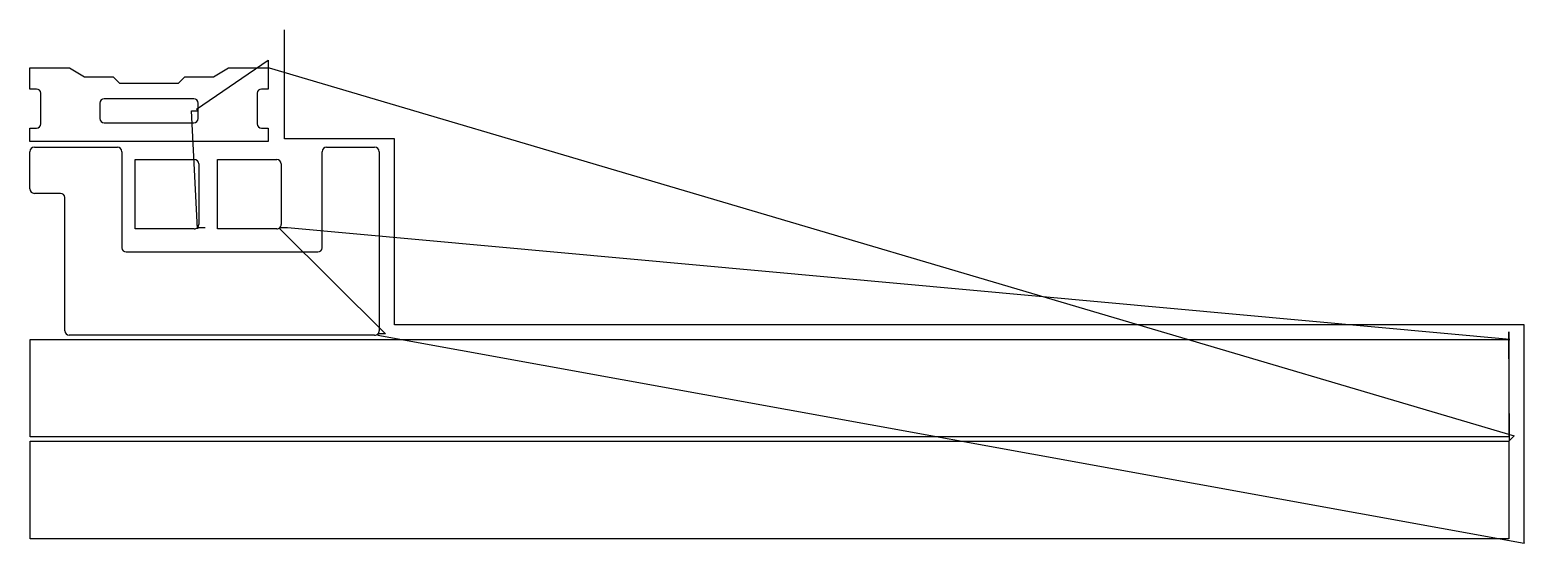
# Model space of a CAD drawing. Header units: metres. Extents: x 19 to 6866, y 0 to 2350.
import ezdxf

# ---------------------------------------------------------------- set-up
doc = ezdxf.new("R2010")
doc.units = ezdxf.units.M

msp = doc.modelspace()

# ---------------------------------------------------------------- linework, layer by layer
at = {"layer": 'TOOL_0'}
for p, q in [((1185.504, 2349), (1185.504, 2350)), ((1185.504, 1850.567), (1185.504, 2349)), ((782.679, 1987.078), (1110.5, 2210.757)), ((1110.5, 2210.757), (1110.5, 2175.757)), ((19, 2079.257), (19, 2175.757)), ((19, 2175.757), (199.951, 2175.757)), ((199.951, 2175.757), (269.233, 2135.757)), ((269.233, 2135.757), (400.061, 2135.757)), ((400.061, 2135.757), (430.061, 2105.757)), ((699.44, 2105.757), (729.44, 2135.757)), ((729.44, 2135.757), (860.268, 2135.757)), ((860.268, 2135.757), (929.55, 2175.757)), ((929.55, 2175.757), (1110.501, 2175.757)), ((1110.5, 2175.757), (1110.5, 2079.257)), ((1110.501, 2175.757), (1115.501, 2175.757)), ((1115.501, 2175.757), (6819.75, 490.75)), ((49.75, 2079.257), (19, 2079.257)), ((69, 1920.007), (69, 2060.007)), ((430.061, 2105.757), (699.44, 2105.757)), ((1060.5, 2060.007), (1060.5, 1920.007)), ((1110.5, 2079.257), (1079.75, 2079.257)), ((339.75, 2015.007), (339.75, 1945.007)), ((769.75, 2035.007), (359.75, 2035.007)), ((789.75, 1980.007), (782.679, 1987.078)), ((789.75, 1980.007), (789.75, 2015.007)), ((359.75, 1925.007), (769.75, 1925.007)), ((786.425, 1439.399), (759.75, 1980.007)), ((759.75, 1980.007), (789.75, 1980.007)), ((789.75, 1945.007), (789.75, 1980.007)), ((19, 1839.257), (19, 1900.757)), ((19, 1900.757), (49.75, 1900.757)), ((1079.75, 1900.757), (1110.5, 1900.757)), ((1110.5, 1900.757), (1110.5, 1839.257)), ((1689.933, 1850.567), (1185.504, 1850.567)), ((1689.933, 998.939), (1689.933, 1850.567)), ((1110.5, 1839.257), (19, 1839.257)), ((19, 1622.36), (19, 1792.36)), ((39.75, 1813.11), (419.75, 1813.11)), ((440.5, 1792.36), (440.5, 1352.36)), ((1358, 1352.36), (1358, 1792.36)), ((1378.75, 1813.11), (1598.75, 1813.11)), ((1619.5, 1792.36), (1619.5, 972.36)), ((500.917, 1438.307), (500.917, 1756.907)), ((500.917, 1756.907), (771.717, 1756.907)), ((792.517, 1736.107), (792.517, 1459.107)), ((879.215, 1438.307), (879.215, 1756.907)), ((879.215, 1756.907), (1150.015, 1756.907)), ((1170.815, 1736.107), (1170.815, 1459.107)), ((159.75, 1601.61), (39.75, 1601.61)), ((179, 972.36), (179, 1582.36)), ((771.717, 1438.307), (500.917, 1438.307)), ((821.425, 1444.399), (786.425, 1444.399)), ((786.425, 1444.399), (786.425, 1439.399)), ((1150.015, 1438.307), (879.215, 1438.307)), ((1199.723, 1444.399), (1164.723, 1444.399)), ((1164.723, 1444.399), (1164.723, 1439.399)), ((1164.723, 1439.399), (1648.423, 957.688)), ((6800.001, 932.27), (1199.723, 1444.399)), ((459.75, 1333.11), (1338.75, 1333.11)), ((6865.741, 998.939), (1689.933, 998.939)), ((6798.537, 469.537), (6795.001, 967.27)), ((6795.001, 967.27), (6795.001, 932.27)), ((6865.741, 1), (6865.741, 998.939)), ((20.001, 486.27), (20.001, 932.27)), ((20.001, 932.27), (6795.001, 932.27)), ((1598.75, 951.61), (199.75, 951.61)), ((1613.422, 957.688), (1613.422, 952.688)), ((1613.422, 952.688), (6865.741, 0)), ((1648.423, 957.688), (1613.423, 957.688)), ((6795.001, 932.27), (6795.001, 486.27)), ((6795.001, 932.27), (6800.001, 932.27)), ((6795.001, 486.27), (20.001, 486.27)), ((6819.75, 490.75), (6795.001, 466.001)), ((20.001, 20.001), (20.001, 466.001)), ((20.001, 466.001), (6795.001, 466.001)), ((6795.001, 466.001), (6798.537, 469.537)), ((6795.001, 466.001), (6795.001, 20.001)), ((6795.001, 20.001), (20.001, 20.001)), ((6865.741, 0), (6865.741, 1)), ((6865.741, 1), (6865.741, 0)), ((6865.741, 0), (6865.741, 1))]:
    msp.add_line(p, q, dxfattribs=at)
for centre, radius, start, end in [((49.75, 2060.007), 19.25, 0, 90), ((1079.75, 2060.007), 19.25, 90, 180), ((359.75, 2015.007), 20, 90, 180), ((769.75, 2015.007), 20, 0, 90), ((49.75, 1920.007), 19.25, 270, 0), ((359.75, 1945.007), 20, 180, 270), ((769.75, 1945.007), 20, 270, 0), ((1079.75, 1920.007), 19.25, 180, 270), ((39.75, 1792.36), 20.75, 90, 180), ((419.75, 1792.36), 20.75, 0, 90), ((1378.75, 1792.36), 20.75, 90, 180), ((1598.75, 1792.36), 20.75, 0, 90), ((771.717, 1736.107), 20.8, 0, 90), ((1150.015, 1736.107), 20.8, 0, 90), ((39.75, 1622.36), 20.75, 180, 270), ((159.75, 1582.36), 19.25, 0, 90), ((771.717, 1459.107), 20.8, 270, 315), ((771.717, 1459.107), 20.8, 315, 0), ((1150.015, 1459.107), 20.8, 270, 315), ((1150.015, 1459.107), 20.8, 315, 0), ((459.75, 1352.36), 19.25, 180, 270), ((1338.75, 1352.36), 19.25, 270, 0), ((199.75, 972.36), 20.75, 180, 270), ((1598.75, 972.36), 20.75, 315, 0), ((1598.751, 972.36), 20.749, 269.9972388, 315)]:
    msp.add_arc(centre, radius, start, end, dxfattribs=at)

doc.saveas('drawing.dxf')
